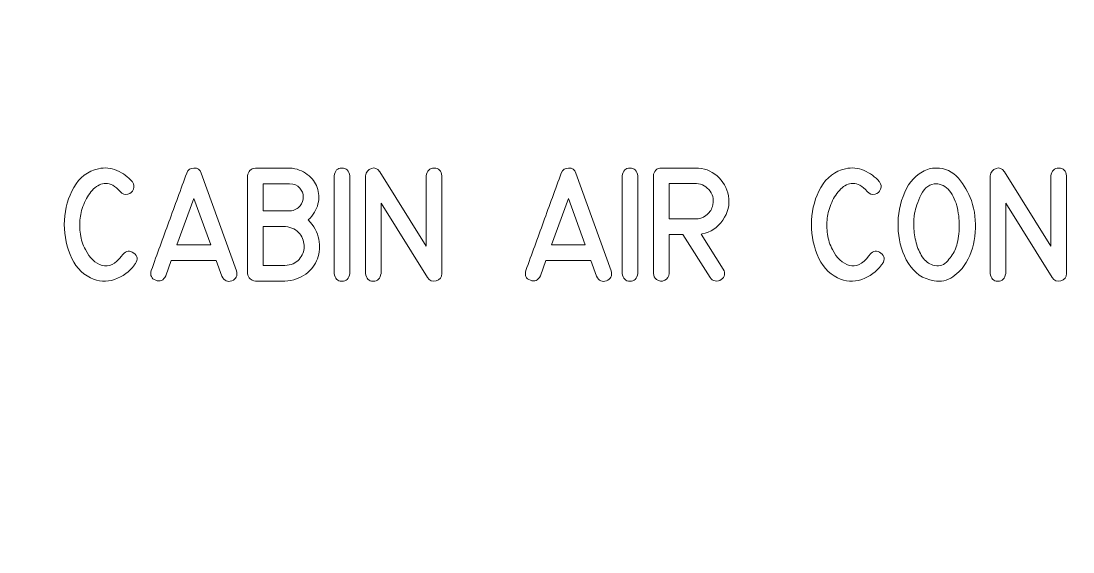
# Model space of a CAD drawing. Header units: millimetres. Extents: x -288 to 359, y -150 to 98.
# Drawn here: x -71.11 to -41.59, y -103.04 to -88.14 of the extents above; entities that cross this region are included whole.
import ezdxf

# ---------------------------------------------------------------- set-up
doc = ezdxf.new("R2010")
doc.units = ezdxf.units.MM
doc.header["$MEASUREMENT"] = 0
doc.layers.add('Cut', color=7, linetype='Continuous', plot=False)
doc.layers.add('Engrave', color=7, linetype='Continuous')

msp = doc.modelspace()

# ---------------------------------------------------------------- linework, layer by layer
at = {"layer": 'Cut', "color": 250, "lineweight": 9}
msp.add_open_spline([(-125.3294, 95.8698), (-125.5948, 95.8696), (-125.8492, 95.764), (-126.0368, 95.5762), (-126.0368, 95.5762), (-126.2243, 95.3885), (-126.3296, 95.1352), (-126.3294, 94.8698), (-126.3294, 94.8698), (-126.3294, 94.8698), (-126.3294, 90.3823), (-126.3294, 90.3823), (-126.3294, 90.3823), (-126.3292, 90.1169), (-126.2236, 89.8624), (-126.0359, 89.6749), (-126.0359, 89.6749), (-125.8481, 89.4874), (-125.5948, 89.3821), (-125.3294, 89.3823), (-125.3294, 89.3823), (-125.3294, 89.3823), (-122.8669, 89.3823), (-122.8669, 89.3823), (-122.8669, 89.3823), (-120.5447, 89.3823), (-118.3988, 88.1434), (-117.2377, 86.1323), (-117.2377, 86.1323), (-116.0766, 84.1212), (-116.0766, 81.6434), (-117.2377, 79.6323), (-117.2377, 79.6323), (-118.3988, 77.6212), (-120.5447, 76.3823), (-122.8669, 76.3823), (-122.8669, 76.3823), (-122.8669, 76.3823), (-125.3294, 76.3823), (-125.3294, 76.3823), (-125.3294, 76.3823), (-125.5948, 76.3821), (-125.8492, 76.2765), (-126.0368, 76.0887), (-126.0368, 76.0887), (-126.2243, 75.901), (-126.3296, 75.6477), (-126.3294, 75.3823), (-126.3294, 75.3823), (-126.3294, 75.3823), (-126.3294, 23.7073), (-126.3294, 23.7073), (-126.3294, 23.7073), (-126.3292, 23.4419), (-126.2236, 23.1874), (-126.0359, 22.9999), (-126.0359, 22.9999), (-125.8481, 22.8124), (-125.5948, 22.7071), (-125.3294, 22.7073), (-125.3294, 22.7073), (-125.3294, 22.7073), (-122.8669, 22.7073), (-122.8669, 22.7073), (-122.8669, 22.7073), (-120.5447, 22.7073), (-118.3988, 21.4684), (-117.2377, 19.4573), (-117.2377, 19.4573), (-116.0766, 17.4462), (-116.0766, 14.9684), (-117.2377, 12.9573), (-117.2377, 12.9573), (-118.3988, 10.9462), (-120.5447, 9.7073), (-122.8669, 9.7073), (-122.8669, 9.7073), (-122.8669, 9.7073), (-125.3294, 9.7073), (-125.3294, 9.7073), (-125.3294, 9.7073), (-125.5948, 9.7071), (-125.8492, 9.6015), (-126.0368, 9.4137), (-126.0368, 9.4137), (-126.2243, 9.226), (-126.3296, 8.9727), (-126.3294, 8.7073), (-126.3294, 8.7073), (-126.3294, 8.7073), (-126.3294, -62.0177), (-126.3294, -62.0177), (-126.3294, -62.0177), (-126.3292, -62.2831), (-126.2236, -62.5376), (-126.0359, -62.7251), (-126.0359, -62.7251), (-125.8481, -62.9126), (-125.5948, -63.0179), (-125.3294, -63.0177), (-125.3294, -63.0177), (-125.3294, -63.0177), (-122.8669, -63.0177), (-122.8669, -63.0177), (-122.8669, -63.0177), (-120.5447, -63.0177), (-118.3988, -64.2566), (-117.2377, -66.2677), (-117.2377, -66.2677), (-116.0766, -68.2788), (-116.0766, -70.7566), (-117.2377, -72.7677), (-117.2377, -72.7677), (-118.3988, -74.7788), (-120.5447, -76.0177), (-122.8669, -76.0177), (-122.8669, -76.0177), (-122.8669, -76.0177), (-125.3294, -76.0177), (-125.3294, -76.0177), (-125.3294, -76.0177), (-125.5948, -76.0179), (-125.8492, -76.1235), (-126.0368, -76.3113), (-126.0368, -76.3113), (-126.2243, -76.499), (-126.3296, -76.7523), (-126.3294, -77.0177), (-126.3294, -77.0177), (-126.3294, -77.0177), (-126.3294, -128.6927), (-126.3294, -128.6927), (-126.3294, -128.6927), (-126.3292, -128.9581), (-126.2236, -129.2126), (-126.0359, -129.4001), (-126.0359, -129.4001), (-125.8481, -129.5876), (-125.5948, -129.6929), (-125.3294, -129.6927), (-125.3294, -129.6927), (-125.3294, -129.6927), (-122.8669, -129.6927), (-122.8669, -129.6927), (-122.8669, -129.6927), (-120.5447, -129.6927), (-118.3988, -130.9316), (-117.2377, -132.9427), (-117.2377, -132.9427), (-116.0766, -134.9538), (-116.0766, -137.4316), (-117.2377, -139.4427), (-117.2377, -139.4427), (-118.3988, -141.4538), (-120.5447, -142.6927), (-122.8669, -142.6927), (-122.8669, -142.6927), (-122.8669, -142.6927), (-125.3294, -142.6927), (-125.3294, -142.6927), (-125.3294, -142.6927), (-125.5948, -142.6929), (-125.8492, -142.7985), (-126.0368, -142.9863), (-126.0368, -142.9863), (-126.2243, -143.174), (-126.3296, -143.4273), (-126.3294, -143.6927), (-126.3294, -143.6927), (-126.3294, -143.6927), (-126.3294, -148.1802), (-126.3294, -148.1802), (-126.3294, -148.1802), (-126.3292, -148.4456), (-126.2236, -148.7001), (-126.0359, -148.8876), (-126.0359, -148.8876), (-125.8481, -149.0751), (-125.5948, -149.1804), (-125.3294, -149.1802), (-125.3294, -149.1802), (-125.3294, -149.1802), (16.1206, -149.1802), (16.1206, -149.1802), (16.1206, -149.1802), (16.386, -149.1801), (16.6404, -149.0745), (16.828, -148.8867), (16.828, -148.8867), (17.0155, -148.6989), (17.1208, -148.4456), (17.1206, -148.1802), (17.1206, -148.1802), (17.1206, -148.1802), (17.1206, -143.6927), (17.1206, -143.6927), (17.1206, -143.6927), (17.1204, -143.4273), (17.0149, -143.1729), (16.8271, -142.9854), (16.8271, -142.9854), (16.6393, -142.7978), (16.386, -142.6926), (16.1206, -142.6927), (16.1206, -142.6927), (16.1206, -142.6927), (13.6581, -142.6927), (13.6581, -142.6927), (13.6581, -142.6927), (11.3359, -142.6927), (9.1901, -141.4538), (8.029, -139.4427), (8.029, -139.4427), (6.8678, -137.4316), (6.8678, -134.9538), (8.029, -132.9427), (8.029, -132.9427), (9.1901, -130.9316), (11.3359, -129.6927), (13.6581, -129.6927), (13.6581, -129.6927), (13.6581, -129.6927), (16.1206, -129.6927), (16.1206, -129.6927), (16.1206, -129.6927), (16.386, -129.6926), (16.6404, -129.587), (16.828, -129.3992), (16.828, -129.3992), (17.0155, -129.2114), (17.1208, -128.9581), (17.1206, -128.6927), (17.1206, -128.6927), (17.1206, -128.6927), (17.1206, -77.0177), (17.1206, -77.0177), (17.1206, -77.0177), (17.1204, -76.7523), (17.0149, -76.4979), (16.8271, -76.3104), (16.8271, -76.3104), (16.6393, -76.1228), (16.386, -76.0176), (16.1206, -76.0177), (16.1206, -76.0177), (16.1206, -76.0177), (13.6581, -76.0177), (13.6581, -76.0177), (13.6581, -76.0177), (11.3359, -76.0177), (9.1901, -74.7788), (8.029, -72.7677), (8.029, -72.7677), (6.8678, -70.7566), (6.8678, -68.2788), (8.029, -66.2677), (8.029, -66.2677), (9.1901, -64.2566), (11.3359, -63.0177), (13.6581, -63.0177), (13.6581, -63.0177), (13.6581, -63.0177), (16.1206, -63.0177), (16.1206, -63.0177), (16.1206, -63.0177), (16.386, -63.0176), (16.6404, -62.912), (16.828, -62.7242), (16.828, -62.7242), (17.0155, -62.5364), (17.1208, -62.2831), (17.1206, -62.0177), (17.1206, -62.0177), (17.1206, -62.0177), (17.1206, 8.7073), (17.1206, 8.7073), (17.1206, 8.7073), (17.1204, 8.9727), (17.0149, 9.2271), (16.8271, 9.4146), (16.8271, 9.4146), (16.6393, 9.6022), (16.386, 9.7074), (16.1206, 9.7073), (16.1206, 9.7073), (16.1206, 9.7073), (13.6581, 9.7073), (13.6581, 9.7073), (13.6581, 9.7073), (11.3359, 9.7073), (9.1901, 10.9462), (8.029, 12.9573), (8.029, 12.9573), (6.8678, 14.9684), (6.8678, 17.4462), (8.029, 19.4573), (8.029, 19.4573), (9.1901, 21.4684), (11.3359, 22.7073), (13.6581, 22.7073), (13.6581, 22.7073), (13.6581, 22.7073), (16.1206, 22.7073), (16.1206, 22.7073), (16.1206, 22.7073), (16.386, 22.7074), (16.6404, 22.813), (16.828, 23.0008), (16.828, 23.0008), (17.0155, 23.1886), (17.1208, 23.4419), (17.1206, 23.7073), (17.1206, 23.7073), (17.1206, 23.7073), (17.1206, 75.3823), (17.1206, 75.3823), (17.1206, 75.3823), (17.1204, 75.6477), (17.0149, 75.9021), (16.8271, 76.0896), (16.8271, 76.0896), (16.6393, 76.2772), (16.386, 76.3824), (16.1206, 76.3823), (16.1206, 76.3823), (16.1206, 76.3823), (13.6581, 76.3823), (13.6581, 76.3823), (13.6581, 76.3823), (11.3359, 76.3823), (9.1901, 77.6212), (8.029, 79.6323), (8.029, 79.6323), (6.8678, 81.6434), (6.8678, 84.1212), (8.029, 86.1323), (8.029, 86.1323), (9.1901, 88.1434), (11.3359, 89.3823), (13.6581, 89.3823), (13.6581, 89.3823), (13.6581, 89.3823), (16.1206, 89.3823), (16.1206, 89.3823), (16.1206, 89.3823), (16.386, 89.3824), (16.6404, 89.488), (16.828, 89.6758), (16.828, 89.6758), (17.0155, 89.8636), (17.1208, 90.1169), (17.1206, 90.3823), (17.1206, 90.3823), (17.1206, 90.3823), (17.1206, 94.8698), (17.1206, 94.8698), (17.1206, 94.8698), (17.1204, 95.1352), (17.0149, 95.3896), (16.8271, 95.5771), (16.8271, 95.5771), (16.6393, 95.7647), (16.386, 95.8699), (16.1206, 95.8698), (16.1206, 95.8698), (16.1206, 95.8698), (-125.3294, 95.8698), (-125.3294, 95.8698)], degree=3, knots=[0, 0, 0, 0, 0.0107527, 0.0107527, 0.0107527, 0.0107527, 0.0215054, 0.0215054, 0.0215054, 0.0215054, 0.0322581, 0.0322581, 0.0322581, 0.0322581, 0.0430108, 0.0430108, 0.0430108, 0.0430108, 0.0537634, 0.0537634, 0.0537634, 0.0537634, 0.0645161, 0.0645161, 0.0645161, 0.0645161, 0.0752688, 0.0752688, 0.0752688, 0.0752688, 0.0860215, 0.0860215, 0.0860215, 0.0860215, 0.0967742, 0.0967742, 0.0967742, 0.0967742, 0.1075269, 0.1075269, 0.1075269, 0.1075269, 0.1182796, 0.1182796, 0.1182796, 0.1182796, 0.1290323, 0.1290323, 0.1290323, 0.1290323, 0.1397849, 0.1397849, 0.1397849, 0.1397849, 0.1505376, 0.1505376, 0.1505376, 0.1505376, 0.1612903, 0.1612903, 0.1612903, 0.1612903, 0.172043, 0.172043, 0.172043, 0.172043, 0.1827957, 0.1827957, 0.1827957, 0.1827957, 0.1935484, 0.1935484, 0.1935484, 0.1935484, 0.2043011, 0.2043011, 0.2043011, 0.2043011, 0.2150538, 0.2150538, 0.2150538, 0.2150538, 0.2258065, 0.2258065, 0.2258065, 0.2258065, 0.2365591, 0.2365591, 0.2365591, 0.2365591, 0.2473118, 0.2473118, 0.2473118, 0.2473118, 0.2580645, 0.2580645, 0.2580645, 0.2580645, 0.2688172, 0.2688172, 0.2688172, 0.2688172, 0.2795699, 0.2795699, 0.2795699, 0.2795699, 0.2903226, 0.2903226, 0.2903226, 0.2903226, 0.3010753, 0.3010753, 0.3010753, 0.3010753, 0.311828, 0.311828, 0.311828, 0.311828, 0.3225806, 0.3225806, 0.3225806, 0.3225806, 0.3333333, 0.3333333, 0.3333333, 0.3333333, 0.344086, 0.344086, 0.344086, 0.344086, 0.3548387, 0.3548387, 0.3548387, 0.3548387, 0.3655914, 0.3655914, 0.3655914, 0.3655914, 0.3763441, 0.3763441, 0.3763441, 0.3763441, 0.3870968, 0.3870968, 0.3870968, 0.3870968, 0.3978495, 0.3978495, 0.3978495, 0.3978495, 0.4086022, 0.4086022, 0.4086022, 0.4086022, 0.4193548, 0.4193548, 0.4193548, 0.4193548, 0.4301075, 0.4301075, 0.4301075, 0.4301075, 0.4408602, 0.4408602, 0.4408602, 0.4408602, 0.4516129, 0.4516129, 0.4516129, 0.4516129, 0.4623656, 0.4623656, 0.4623656, 0.4623656, 0.4731183, 0.4731183, 0.4731183, 0.4731183, 0.483871, 0.483871, 0.483871, 0.483871, 0.4946237, 0.4946237, 0.4946237, 0.4946237, 0.5053763, 0.5053763, 0.5053763, 0.5053763, 0.516129, 0.516129, 0.516129, 0.516129, 0.5268817, 0.5268817, 0.5268817, 0.5268817, 0.5376344, 0.5376344, 0.5376344, 0.5376344, 0.5483871, 0.5483871, 0.5483871, 0.5483871, 0.5591398, 0.5591398, 0.5591398, 0.5591398, 0.5698925, 0.5698925, 0.5698925, 0.5698925, 0.5806452, 0.5806452, 0.5806452, 0.5806452, 0.5913978, 0.5913978, 0.5913978, 0.5913978, 0.6021505, 0.6021505, 0.6021505, 0.6021505, 0.6129032, 0.6129032, 0.6129032, 0.6129032, 0.6236559, 0.6236559, 0.6236559, 0.6236559, 0.6344086, 0.6344086, 0.6344086, 0.6344086, 0.6451613, 0.6451613, 0.6451613, 0.6451613, 0.655914, 0.655914, 0.655914, 0.655914, 0.6666667, 0.6666667, 0.6666667, 0.6666667, 0.6774194, 0.6774194, 0.6774194, 0.6774194, 0.688172, 0.688172, 0.688172, 0.688172, 0.6989247, 0.6989247, 0.6989247, 0.6989247, 0.7096774, 0.7096774, 0.7096774, 0.7096774, 0.7204301, 0.7204301, 0.7204301, 0.7204301, 0.7311828, 0.7311828, 0.7311828, 0.7311828, 0.7419355, 0.7419355, 0.7419355, 0.7419355, 0.7526882, 0.7526882, 0.7526882, 0.7526882, 0.7634409, 0.7634409, 0.7634409, 0.7634409, 0.7741935, 0.7741935, 0.7741935, 0.7741935, 0.7849462, 0.7849462, 0.7849462, 0.7849462, 0.7956989, 0.7956989, 0.7956989, 0.7956989, 0.8064516, 0.8064516, 0.8064516, 0.8064516, 0.8172043, 0.8172043, 0.8172043, 0.8172043, 0.827957, 0.827957, 0.827957, 0.827957, 0.8387097, 0.8387097, 0.8387097, 0.8387097, 0.8494624, 0.8494624, 0.8494624, 0.8494624, 0.8602151, 0.8602151, 0.8602151, 0.8602151, 0.8709677, 0.8709677, 0.8709677, 0.8709677, 0.8817204, 0.8817204, 0.8817204, 0.8817204, 0.8924731, 0.8924731, 0.8924731, 0.8924731, 0.9032258, 0.9032258, 0.9032258, 0.9032258, 0.9139785, 0.9139785, 0.9139785, 0.9139785, 0.9247312, 0.9247312, 0.9247312, 0.9247312, 0.9354839, 0.9354839, 0.9354839, 0.9354839, 0.9462366, 0.9462366, 0.9462366, 0.9462366, 0.9569892, 0.9569892, 0.9569892, 0.9569892, 0.9677419, 0.9677419, 0.9677419, 0.9677419, 0.9784946, 0.9784946, 0.9784946, 0.9784946, 1, 1, 1, 1], dxfattribs=at)
at = {"layer": 'Engrave', "color": 240, "lineweight": 9}
for points, knots in [([(-67.9031, -94.9437), (-67.9031, -94.9437), (-67.9169, -94.9643), (-67.9169, -94.9643), (-67.9169, -94.9643), (-67.92, -94.968), (-67.9227, -94.9717), (-67.9248, -94.9749), (-67.9248, -94.9749), (-67.9264, -94.9781), (-67.9285, -94.9812), (-67.9306, -94.9844), (-67.9306, -94.9844), (-68.0724, -95.1754), (-68.2582, -95.3114), (-68.4884, -95.3929), (-68.4884, -95.3929), (-68.718, -95.4739), (-68.9445, -95.459), (-69.1678, -95.3485), (-69.1678, -95.3485), (-69.4271, -95.2193), (-69.6176, -95.0003), (-69.7393, -94.6913), (-69.7393, -94.6913), (-69.8604, -94.3822), (-69.9128, -94.061), (-69.8959, -93.7277), (-69.8959, -93.7277), (-69.8784, -93.3943), (-69.7906, -93.0885), (-69.6324, -92.8091), (-69.6324, -92.8091), (-69.4736, -92.5302), (-69.2435, -92.3556), (-68.9413, -92.2852), (-68.9413, -92.2852), (-68.7677, -92.245), (-68.5947, -92.2619), (-68.4222, -92.3355), (-68.4222, -92.3355), (-68.2497, -92.4096), (-68.1079, -92.5133), (-67.9973, -92.6466), (-67.9973, -92.6466), (-67.9962, -92.6466), (-67.9936, -92.6498), (-67.9899, -92.6572), (-67.9899, -92.6572), (-67.9423, -92.7191), (-67.9322, -92.7874), (-67.9603, -92.8609), (-67.9603, -92.8609), (-67.9883, -92.935), (-68.0391, -92.981), (-68.1137, -93.0001), (-68.1137, -93.0001), (-68.1931, -93.0207), (-68.2666, -92.9969), (-68.3338, -92.9287), (-68.3338, -92.9287), (-68.4725, -92.7673), (-68.6058, -92.69), (-68.7339, -92.6958), (-68.7339, -92.6958), (-68.8619, -92.7022), (-68.9768, -92.7551), (-69.0778, -92.854), (-69.0778, -92.854), (-69.1794, -92.9535), (-69.2636, -93.0805), (-69.3308, -93.2356), (-69.3308, -93.2356), (-69.398, -93.3906), (-69.4392, -93.5356), (-69.4546, -93.6711), (-69.4546, -93.6711), (-69.4731, -93.8219), (-69.4715, -93.9737), (-69.4493, -94.1261), (-69.4493, -94.1261), (-69.4271, -94.2785), (-69.3805, -94.4219), (-69.3091, -94.5563), (-69.3091, -94.5563), (-69.1847, -94.7918), (-69.0286, -94.9394), (-68.8402, -94.9987), (-68.8402, -94.9987), (-68.6513, -95.0585), (-68.4672, -94.968), (-68.2873, -94.7283), (-68.2873, -94.7283), (-68.2788, -94.7182), (-68.2693, -94.7045), (-68.2576, -94.6881), (-68.2576, -94.6881), (-68.1608, -94.5807), (-68.0582, -94.5695), (-67.9502, -94.6547), (-67.9502, -94.6547), (-67.8423, -94.7399), (-67.8264, -94.8362), (-67.9031, -94.9437)], [0, 0, 0, 0, 0.037037, 0.037037, 0.037037, 0.037037, 0.0740741, 0.0740741, 0.0740741, 0.0740741, 0.1111111, 0.1111111, 0.1111111, 0.1111111, 0.1481481, 0.1481481, 0.1481481, 0.1481481, 0.1851852, 0.1851852, 0.1851852, 0.1851852, 0.2222222, 0.2222222, 0.2222222, 0.2222222, 0.2592593, 0.2592593, 0.2592593, 0.2592593, 0.2962963, 0.2962963, 0.2962963, 0.2962963, 0.3333333, 0.3333333, 0.3333333, 0.3333333, 0.3703704, 0.3703704, 0.3703704, 0.3703704, 0.4074074, 0.4074074, 0.4074074, 0.4074074, 0.4444444, 0.4444444, 0.4444444, 0.4444444, 0.4814815, 0.4814815, 0.4814815, 0.4814815, 0.5185185, 0.5185185, 0.5185185, 0.5185185, 0.5555556, 0.5555556, 0.5555556, 0.5555556, 0.5925926, 0.5925926, 0.5925926, 0.5925926, 0.6296296, 0.6296296, 0.6296296, 0.6296296, 0.6666667, 0.6666667, 0.6666667, 0.6666667, 0.7037037, 0.7037037, 0.7037037, 0.7037037, 0.7407407, 0.7407407, 0.7407407, 0.7407407, 0.7777778, 0.7777778, 0.7777778, 0.7777778, 0.8148148, 0.8148148, 0.8148148, 0.8148148, 0.8518519, 0.8518519, 0.8518519, 0.8518519, 0.8888889, 0.8888889, 0.8888889, 0.8888889, 0.9259259, 0.9259259, 0.9259259, 0.9259259, 1, 1, 1, 1]), ([(-67.4592, -95.141), (-67.2941, -94.6849), (-67.1285, -94.2293), (-66.9628, -93.7742), (-66.9628, -93.7742), (-66.7967, -93.3192), (-66.6305, -92.8636), (-66.4644, -92.408), (-66.4644, -92.408), (-66.43, -92.3138), (-66.3623, -92.2662), (-66.2612, -92.2651), (-66.2612, -92.2651), (-66.1596, -92.264), (-66.0913, -92.3117), (-66.0564, -92.408), (-66.0564, -92.408), (-66.0564, -92.408), (-65.0627, -95.1484), (-65.0627, -95.1484), (-65.0627, -95.1484), (-65.032, -95.2945), (-65.0764, -95.3881), (-65.196, -95.4305), (-65.196, -95.4305), (-65.3161, -95.4733), (-65.4082, -95.4294), (-65.4738, -95.3003), (-65.4738, -95.3003), (-65.4738, -95.3003), (-65.6331, -94.8569), (-65.6331, -94.8569), (-65.6331, -94.8569), (-65.6331, -94.8569), (-66.8967, -94.8569), (-66.8967, -94.8569), (-66.8967, -94.8569), (-66.8967, -94.8569), (-67.0517, -95.2897), (-67.0517, -95.2897), (-67.0517, -95.2897), (-67.1179, -95.4199), (-67.2121, -95.4622), (-67.3338, -95.4172), (-67.3338, -95.4172), (-67.456, -95.3728), (-67.4978, -95.2802), (-67.4592, -95.141)], [0, 0, 0, 0, 0.0769231, 0.0769231, 0.0769231, 0.0769231, 0.1538462, 0.1538462, 0.1538462, 0.1538462, 0.2307692, 0.2307692, 0.2307692, 0.2307692, 0.3076923, 0.3076923, 0.3076923, 0.3076923, 0.3846154, 0.3846154, 0.3846154, 0.3846154, 0.4615385, 0.4615385, 0.4615385, 0.4615385, 0.5384615, 0.5384615, 0.5384615, 0.5384615, 0.6153846, 0.6153846, 0.6153846, 0.6153846, 0.6923077, 0.6923077, 0.6923077, 0.6923077, 0.7692308, 0.7692308, 0.7692308, 0.7692308, 0.8461538, 0.8461538, 0.8461538, 0.8461538, 1, 1, 1, 1]), ([(-63.5746, -92.2651), (-63.3783, -92.2815), (-63.2132, -92.3413), (-63.0794, -92.4434), (-63.0794, -92.4434), (-62.9455, -92.5455), (-62.8524, -92.6688), (-62.801, -92.8133), (-62.801, -92.8133), (-62.7492, -92.9572), (-62.7423, -93.1107), (-62.7799, -93.2737), (-62.7799, -93.2737), (-62.8174, -93.4361), (-62.909, -93.5859), (-63.0534, -93.7224), (-63.0534, -93.7224), (-62.8942, -93.8896), (-62.7952, -94.0706), (-62.7561, -94.2648), (-62.7561, -94.2648), (-62.7169, -94.459), (-62.7291, -94.641), (-62.7926, -94.8098), (-62.7926, -94.8098), (-62.8561, -94.9786), (-62.9661, -95.122), (-63.1233, -95.24), (-63.1233, -95.24), (-63.2804, -95.358), (-63.4752, -95.4247), (-63.708, -95.44), (-63.708, -95.44), (-63.708, -95.44), (-63.7122, -95.44), (-63.7122, -95.44), (-63.7122, -95.44), (-63.7122, -95.44), (-64.5372, -95.44), (-64.5372, -95.44), (-64.5372, -95.44), (-64.6642, -95.4225), (-64.7377, -95.3506), (-64.7573, -95.2246), (-64.7573, -95.2246), (-64.7573, -95.2246), (-64.7573, -92.4852), (-64.7573, -92.4852), (-64.7573, -92.4852), (-64.7398, -92.3572), (-64.6663, -92.2836), (-64.5372, -92.2651), (-64.5372, -92.2651), (-64.5372, -92.2651), (-63.5746, -92.2651), (-63.5746, -92.2651)], [0, 0, 0, 0, 0.0666667, 0.0666667, 0.0666667, 0.0666667, 0.1333333, 0.1333333, 0.1333333, 0.1333333, 0.2, 0.2, 0.2, 0.2, 0.2666667, 0.2666667, 0.2666667, 0.2666667, 0.3333333, 0.3333333, 0.3333333, 0.3333333, 0.4, 0.4, 0.4, 0.4, 0.4666667, 0.4666667, 0.4666667, 0.4666667, 0.5333333, 0.5333333, 0.5333333, 0.5333333, 0.6, 0.6, 0.6, 0.6, 0.6666667, 0.6666667, 0.6666667, 0.6666667, 0.7333333, 0.7333333, 0.7333333, 0.7333333, 0.8, 0.8, 0.8, 0.8, 0.8666667, 0.8666667, 0.8666667, 0.8666667, 1, 1, 1, 1]), ([(-61.8877, -95.2262), (-61.9105, -95.3717), (-61.9841, -95.4442), (-62.1084, -95.4437), (-62.1084, -95.4437), (-62.2333, -95.4432), (-62.3063, -95.3707), (-62.328, -95.2262), (-62.328, -95.2262), (-62.328, -95.2262), (-62.328, -92.4852), (-62.328, -92.4852), (-62.328, -92.4852), (-62.3063, -92.3397), (-62.2333, -92.2662), (-62.1084, -92.2656), (-62.1084, -92.2656), (-61.9841, -92.2651), (-61.9105, -92.3387), (-61.8877, -92.4852), (-61.8877, -92.4852), (-61.8877, -92.4852), (-61.8877, -95.2262), (-61.8877, -95.2262)], [0, 0, 0, 0, 0.1428571, 0.1428571, 0.1428571, 0.1428571, 0.2857143, 0.2857143, 0.2857143, 0.2857143, 0.4285714, 0.4285714, 0.4285714, 0.4285714, 0.5714286, 0.5714286, 0.5714286, 0.5714286, 0.7142857, 0.7142857, 0.7142857, 0.7142857, 1, 1, 1, 1]), ([(-59.3066, -95.2262), (-59.3066, -95.3347), (-59.3589, -95.4035), (-59.4637, -95.4331), (-59.4637, -95.4331), (-59.569, -95.4622), (-59.65, -95.4315), (-59.7082, -95.3405), (-59.7082, -95.3405), (-59.7082, -95.3405), (-61.0104, -93.2525), (-61.0104, -93.2525), (-61.0104, -93.2525), (-61.0104, -93.2525), (-61.0104, -95.2262), (-61.0104, -95.2262), (-61.0104, -95.2262), (-61.0332, -95.3707), (-61.1062, -95.4432), (-61.2295, -95.4432), (-61.2295, -95.4432), (-61.3533, -95.4432), (-61.4258, -95.3707), (-61.4475, -95.2262), (-61.4475, -95.2262), (-61.4475, -95.2262), (-61.4475, -92.4884), (-61.4475, -92.4884), (-61.4475, -92.4884), (-61.4322, -92.381), (-61.3771, -92.3101), (-61.2824, -92.2757), (-61.2824, -92.2757), (-61.1877, -92.2418), (-61.1088, -92.2741), (-61.0459, -92.372), (-61.0459, -92.372), (-61.0459, -92.372), (-59.7436, -94.4632), (-59.7436, -94.4632), (-59.7436, -94.4632), (-59.7436, -94.4632), (-59.7436, -92.4884), (-59.7436, -92.4884), (-59.7436, -92.4884), (-59.7241, -92.3408), (-59.6489, -92.2672), (-59.5182, -92.2688), (-59.5182, -92.2688), (-59.3875, -92.2704), (-59.3171, -92.3434), (-59.3066, -92.4884), (-59.3066, -92.4884), (-59.3066, -92.4884), (-59.3066, -95.2262), (-59.3066, -95.2262)], [0, 0, 0, 0, 0.0666667, 0.0666667, 0.0666667, 0.0666667, 0.1333333, 0.1333333, 0.1333333, 0.1333333, 0.2, 0.2, 0.2, 0.2, 0.2666667, 0.2666667, 0.2666667, 0.2666667, 0.3333333, 0.3333333, 0.3333333, 0.3333333, 0.4, 0.4, 0.4, 0.4, 0.4666667, 0.4666667, 0.4666667, 0.4666667, 0.5333333, 0.5333333, 0.5333333, 0.5333333, 0.6, 0.6, 0.6, 0.6, 0.6666667, 0.6666667, 0.6666667, 0.6666667, 0.7333333, 0.7333333, 0.7333333, 0.7333333, 0.8, 0.8, 0.8, 0.8, 0.8666667, 0.8666667, 0.8666667, 0.8666667, 1, 1, 1, 1]), ([(-56.9455, -95.141), (-56.7804, -94.6849), (-56.6148, -94.2293), (-56.4491, -93.7742), (-56.4491, -93.7742), (-56.283, -93.3192), (-56.1168, -92.8636), (-55.9507, -92.408), (-55.9507, -92.408), (-55.9163, -92.3138), (-55.8486, -92.2662), (-55.7475, -92.2651), (-55.7475, -92.2651), (-55.6459, -92.264), (-55.5776, -92.3117), (-55.5427, -92.408), (-55.5427, -92.408), (-55.5427, -92.408), (-54.549, -95.1484), (-54.549, -95.1484), (-54.549, -95.1484), (-54.5183, -95.2945), (-54.5627, -95.3881), (-54.6823, -95.4305), (-54.6823, -95.4305), (-54.8024, -95.4733), (-54.8945, -95.4294), (-54.9601, -95.3003), (-54.9601, -95.3003), (-54.9601, -95.3003), (-55.1194, -94.8569), (-55.1194, -94.8569), (-55.1194, -94.8569), (-55.1194, -94.8569), (-56.383, -94.8569), (-56.383, -94.8569), (-56.383, -94.8569), (-56.383, -94.8569), (-56.538, -95.2897), (-56.538, -95.2897), (-56.538, -95.2897), (-56.6042, -95.4199), (-56.6984, -95.4622), (-56.8201, -95.4172), (-56.8201, -95.4172), (-56.9423, -95.3728), (-56.9841, -95.2802), (-56.9455, -95.141)], [0, 0, 0, 0, 0.0769231, 0.0769231, 0.0769231, 0.0769231, 0.1538462, 0.1538462, 0.1538462, 0.1538462, 0.2307692, 0.2307692, 0.2307692, 0.2307692, 0.3076923, 0.3076923, 0.3076923, 0.3076923, 0.3846154, 0.3846154, 0.3846154, 0.3846154, 0.4615385, 0.4615385, 0.4615385, 0.4615385, 0.5384615, 0.5384615, 0.5384615, 0.5384615, 0.6153846, 0.6153846, 0.6153846, 0.6153846, 0.6923077, 0.6923077, 0.6923077, 0.6923077, 0.7692308, 0.7692308, 0.7692308, 0.7692308, 0.8461538, 0.8461538, 0.8461538, 0.8461538, 1, 1, 1, 1]), ([(-53.8033, -95.2262), (-53.8261, -95.3717), (-53.8997, -95.4442), (-54.024, -95.4437), (-54.024, -95.4437), (-54.1489, -95.4432), (-54.2219, -95.3707), (-54.2436, -95.2262), (-54.2436, -95.2262), (-54.2436, -95.2262), (-54.2436, -92.4852), (-54.2436, -92.4852), (-54.2436, -92.4852), (-54.2219, -92.3397), (-54.1489, -92.2662), (-54.024, -92.2656), (-54.024, -92.2656), (-53.8997, -92.2651), (-53.8261, -92.3387), (-53.8033, -92.4852), (-53.8033, -92.4852), (-53.8033, -92.4852), (-53.8033, -95.2262), (-53.8033, -95.2262)], [0, 0, 0, 0, 0.1428571, 0.1428571, 0.1428571, 0.1428571, 0.2857143, 0.2857143, 0.2857143, 0.2857143, 0.4285714, 0.4285714, 0.4285714, 0.4285714, 0.5714286, 0.5714286, 0.5714286, 0.5714286, 0.7142857, 0.7142857, 0.7142857, 0.7142857, 1, 1, 1, 1]), ([(-51.4052, -95.1035), (-51.3391, -95.2204), (-51.3576, -95.3183), (-51.4608, -95.3982), (-51.4608, -95.3982), (-51.5105, -95.4331), (-51.5677, -95.4453), (-51.6323, -95.4337), (-51.6323, -95.4337), (-51.6968, -95.4225), (-51.7439, -95.3903), (-51.7741, -95.3379), (-51.7741, -95.3379), (-51.7741, -95.3379), (-52.5382, -94.1298), (-52.5382, -94.1298), (-52.5382, -94.1298), (-52.5382, -94.1298), (-52.926, -94.1298), (-52.926, -94.1298), (-52.926, -94.1298), (-52.926, -94.1298), (-52.926, -95.2215), (-52.926, -95.2215), (-52.926, -95.2215), (-52.926, -95.3114), (-52.9668, -95.376), (-53.0483, -95.4162), (-53.0483, -95.4162), (-53.1303, -95.4559), (-53.2065, -95.4485), (-53.2779, -95.3934), (-53.2779, -95.3934), (-53.3345, -95.3511), (-53.3631, -95.294), (-53.3631, -95.2215), (-53.3631, -95.2215), (-53.3631, -95.2215), (-53.3631, -92.4821), (-53.3631, -92.4821), (-53.3631, -92.4821), (-53.3631, -92.4223), (-53.3419, -92.3709), (-53.3001, -92.3286), (-53.3001, -92.3286), (-53.2583, -92.2863), (-53.207, -92.2651), (-53.1461, -92.2651), (-53.1461, -92.2651), (-53.1461, -92.2651), (-52.1836, -92.2651), (-52.1836, -92.2651), (-52.1836, -92.2651), (-51.9519, -92.2651), (-51.7508, -92.3387), (-51.5804, -92.4858), (-51.5804, -92.4858), (-51.41, -92.6334), (-51.3036, -92.8202), (-51.2624, -93.0467), (-51.2624, -93.0467), (-51.219, -93.2895), (-51.2703, -93.5165), (-51.4169, -93.7277), (-51.4169, -93.7277), (-51.5629, -93.9393), (-51.7571, -94.0674), (-51.999, -94.1129), (-51.999, -94.1129), (-51.999, -94.1129), (-52.0286, -94.1177), (-52.0286, -94.1177), (-52.0286, -94.1177), (-52.0286, -94.1177), (-51.4052, -95.1035), (-51.4052, -95.1035)], [0, 0, 0, 0, 0.05, 0.05, 0.05, 0.05, 0.1, 0.1, 0.1, 0.1, 0.15, 0.15, 0.15, 0.15, 0.2, 0.2, 0.2, 0.2, 0.25, 0.25, 0.25, 0.25, 0.3, 0.3, 0.3, 0.3, 0.35, 0.35, 0.35, 0.35, 0.4, 0.4, 0.4, 0.4, 0.45, 0.45, 0.45, 0.45, 0.5, 0.5, 0.5, 0.5, 0.55, 0.55, 0.55, 0.55, 0.6, 0.6, 0.6, 0.6, 0.65, 0.65, 0.65, 0.65, 0.7, 0.7, 0.7, 0.7, 0.75, 0.75, 0.75, 0.75, 0.8, 0.8, 0.8, 0.8, 0.85, 0.85, 0.85, 0.85, 0.9, 0.9, 0.9, 0.9, 1, 1, 1, 1]), ([(-46.935, -94.9437), (-46.935, -94.9437), (-46.9488, -94.9643), (-46.9488, -94.9643), (-46.9488, -94.9643), (-46.9519, -94.968), (-46.9546, -94.9717), (-46.9567, -94.9749), (-46.9567, -94.9749), (-46.9583, -94.9781), (-46.9604, -94.9812), (-46.9625, -94.9844), (-46.9625, -94.9844), (-47.1043, -95.1754), (-47.2901, -95.3114), (-47.5203, -95.3929), (-47.5203, -95.3929), (-47.7499, -95.4739), (-47.9764, -95.459), (-48.1997, -95.3485), (-48.1997, -95.3485), (-48.459, -95.2193), (-48.6495, -95.0003), (-48.7712, -94.6913), (-48.7712, -94.6913), (-48.8923, -94.3822), (-48.9447, -94.061), (-48.9278, -93.7277), (-48.9278, -93.7277), (-48.9103, -93.3943), (-48.8225, -93.0885), (-48.6643, -92.8091), (-48.6643, -92.8091), (-48.5055, -92.5302), (-48.2754, -92.3556), (-47.9732, -92.2852), (-47.9732, -92.2852), (-47.7996, -92.245), (-47.6266, -92.2619), (-47.4541, -92.3355), (-47.4541, -92.3355), (-47.2816, -92.4096), (-47.1398, -92.5133), (-47.0292, -92.6466), (-47.0292, -92.6466), (-47.0281, -92.6466), (-47.0255, -92.6498), (-47.0218, -92.6572), (-47.0218, -92.6572), (-46.9742, -92.7191), (-46.9641, -92.7874), (-46.9922, -92.8609), (-46.9922, -92.8609), (-47.0202, -92.935), (-47.071, -92.981), (-47.1456, -93.0001), (-47.1456, -93.0001), (-47.225, -93.0207), (-47.2985, -92.9969), (-47.3657, -92.9287), (-47.3657, -92.9287), (-47.5044, -92.7673), (-47.6377, -92.69), (-47.7658, -92.6958), (-47.7658, -92.6958), (-47.8938, -92.7022), (-48.0087, -92.7551), (-48.1097, -92.854), (-48.1097, -92.854), (-48.2113, -92.9535), (-48.2955, -93.0805), (-48.3627, -93.2356), (-48.3627, -93.2356), (-48.4299, -93.3906), (-48.4711, -93.5356), (-48.4865, -93.6711), (-48.4865, -93.6711), (-48.505, -93.8219), (-48.5034, -93.9737), (-48.4812, -94.1261), (-48.4812, -94.1261), (-48.459, -94.2785), (-48.4124, -94.4219), (-48.341, -94.5563), (-48.341, -94.5563), (-48.2166, -94.7918), (-48.0605, -94.9394), (-47.8721, -94.9987), (-47.8721, -94.9987), (-47.6832, -95.0585), (-47.4991, -94.968), (-47.3192, -94.7283), (-47.3192, -94.7283), (-47.3107, -94.7182), (-47.3012, -94.7045), (-47.2895, -94.6881), (-47.2895, -94.6881), (-47.1927, -94.5807), (-47.0901, -94.5695), (-46.9821, -94.6547), (-46.9821, -94.6547), (-46.8742, -94.7399), (-46.8583, -94.8362), (-46.935, -94.9437)], [0, 0, 0, 0, 0.037037, 0.037037, 0.037037, 0.037037, 0.0740741, 0.0740741, 0.0740741, 0.0740741, 0.1111111, 0.1111111, 0.1111111, 0.1111111, 0.1481481, 0.1481481, 0.1481481, 0.1481481, 0.1851852, 0.1851852, 0.1851852, 0.1851852, 0.2222222, 0.2222222, 0.2222222, 0.2222222, 0.2592593, 0.2592593, 0.2592593, 0.2592593, 0.2962963, 0.2962963, 0.2962963, 0.2962963, 0.3333333, 0.3333333, 0.3333333, 0.3333333, 0.3703704, 0.3703704, 0.3703704, 0.3703704, 0.4074074, 0.4074074, 0.4074074, 0.4074074, 0.4444444, 0.4444444, 0.4444444, 0.4444444, 0.4814815, 0.4814815, 0.4814815, 0.4814815, 0.5185185, 0.5185185, 0.5185185, 0.5185185, 0.5555556, 0.5555556, 0.5555556, 0.5555556, 0.5925926, 0.5925926, 0.5925926, 0.5925926, 0.6296296, 0.6296296, 0.6296296, 0.6296296, 0.6666667, 0.6666667, 0.6666667, 0.6666667, 0.7037037, 0.7037037, 0.7037037, 0.7037037, 0.7407407, 0.7407407, 0.7407407, 0.7407407, 0.7777778, 0.7777778, 0.7777778, 0.7777778, 0.8148148, 0.8148148, 0.8148148, 0.8148148, 0.8518519, 0.8518519, 0.8518519, 0.8518519, 0.8888889, 0.8888889, 0.8888889, 0.8888889, 0.9259259, 0.9259259, 0.9259259, 0.9259259, 1, 1, 1, 1]), ([(-44.4401, -93.1784), (-44.3454, -93.4647), (-44.3094, -93.7615), (-44.3327, -94.0695), (-44.3327, -94.0695), (-44.356, -94.3775), (-44.4406, -94.6584), (-44.5861, -94.913), (-44.5861, -94.913), (-44.6782, -95.0712), (-44.8036, -95.2056), (-44.9629, -95.3162), (-44.9629, -95.3162), (-45.1222, -95.4268), (-45.2979, -95.4654), (-45.4899, -95.4321), (-45.4899, -95.4321), (-45.8032, -95.3776), (-46.0429, -95.2141), (-46.2091, -94.9426), (-46.2091, -94.9426), (-46.3757, -94.6706), (-46.471, -94.3679), (-46.4953, -94.0346), (-46.4953, -94.0346), (-46.5197, -93.7012), (-46.4747, -93.3768), (-46.3604, -93.0604), (-46.3604, -93.0604), (-46.2461, -92.744), (-46.0641, -92.5143), (-45.8138, -92.3704), (-45.8138, -92.3704), (-45.6921, -92.3), (-45.564, -92.2651), (-45.4312, -92.2651), (-45.4312, -92.2651), (-45.1767, -92.2651), (-44.9693, -92.3609), (-44.8079, -92.5524), (-44.8079, -92.5524), (-44.6465, -92.7445), (-44.5242, -92.953), (-44.4401, -93.1784)], [0, 0, 0, 0, 0.0833333, 0.0833333, 0.0833333, 0.0833333, 0.1666667, 0.1666667, 0.1666667, 0.1666667, 0.25, 0.25, 0.25, 0.25, 0.3333333, 0.3333333, 0.3333333, 0.3333333, 0.4166667, 0.4166667, 0.4166667, 0.4166667, 0.5, 0.5, 0.5, 0.5, 0.5833333, 0.5833333, 0.5833333, 0.5833333, 0.6666667, 0.6666667, 0.6666667, 0.6666667, 0.75, 0.75, 0.75, 0.75, 0.8333333, 0.8333333, 0.8333333, 0.8333333, 1, 1, 1, 1]), ([(-41.7753, -95.2262), (-41.7753, -95.3347), (-41.8276, -95.4035), (-41.9324, -95.4331), (-41.9324, -95.4331), (-42.0377, -95.4622), (-42.1187, -95.4315), (-42.1769, -95.3405), (-42.1769, -95.3405), (-42.1769, -95.3405), (-43.4791, -93.2525), (-43.4791, -93.2525), (-43.4791, -93.2525), (-43.4791, -93.2525), (-43.4791, -95.2262), (-43.4791, -95.2262), (-43.4791, -95.2262), (-43.5019, -95.3707), (-43.5749, -95.4432), (-43.6982, -95.4432), (-43.6982, -95.4432), (-43.822, -95.4432), (-43.8945, -95.3707), (-43.9162, -95.2262), (-43.9162, -95.2262), (-43.9162, -95.2262), (-43.9162, -92.4884), (-43.9162, -92.4884), (-43.9162, -92.4884), (-43.9009, -92.381), (-43.8458, -92.3101), (-43.7511, -92.2757), (-43.7511, -92.2757), (-43.6564, -92.2418), (-43.5775, -92.2741), (-43.5146, -92.372), (-43.5146, -92.372), (-43.5146, -92.372), (-42.2123, -94.4632), (-42.2123, -94.4632), (-42.2123, -94.4632), (-42.2123, -94.4632), (-42.2123, -92.4884), (-42.2123, -92.4884), (-42.2123, -92.4884), (-42.1928, -92.3408), (-42.1176, -92.2672), (-41.9869, -92.2688), (-41.9869, -92.2688), (-41.8562, -92.2704), (-41.7858, -92.3434), (-41.7753, -92.4884), (-41.7753, -92.4884), (-41.7753, -92.4884), (-41.7753, -95.2262), (-41.7753, -95.2262)], [0, 0, 0, 0, 0.0666667, 0.0666667, 0.0666667, 0.0666667, 0.1333333, 0.1333333, 0.1333333, 0.1333333, 0.2, 0.2, 0.2, 0.2, 0.2666667, 0.2666667, 0.2666667, 0.2666667, 0.3333333, 0.3333333, 0.3333333, 0.3333333, 0.4, 0.4, 0.4, 0.4, 0.4666667, 0.4666667, 0.4666667, 0.4666667, 0.5333333, 0.5333333, 0.5333333, 0.5333333, 0.6, 0.6, 0.6, 0.6, 0.6666667, 0.6666667, 0.6666667, 0.6666667, 0.7333333, 0.7333333, 0.7333333, 0.7333333, 0.8, 0.8, 0.8, 0.8, 0.8666667, 0.8666667, 0.8666667, 0.8666667, 1, 1, 1, 1]), ([(-63.5746, -92.7054), (-63.5746, -92.7054), (-64.3186, -92.7054), (-64.3186, -92.7054), (-64.3186, -92.7054), (-64.3186, -92.7054), (-64.3186, -93.4694), (-64.3186, -93.4694), (-64.3186, -93.4694), (-64.3186, -93.4694), (-63.5699, -93.4694), (-63.5699, -93.4694), (-63.5699, -93.4694), (-63.4418, -93.4562), (-63.3461, -93.4102), (-63.2836, -93.3308), (-63.2836, -93.3308), (-63.2212, -93.252), (-63.191, -93.1673), (-63.1921, -93.0768), (-63.1921, -93.0768), (-63.1937, -92.9863), (-63.2265, -92.9038), (-63.291, -92.8286), (-63.291, -92.8286), (-63.3551, -92.7535), (-63.4492, -92.7128), (-63.5746, -92.7054)], [0, 0, 0, 0, 0.125, 0.125, 0.125, 0.125, 0.25, 0.25, 0.25, 0.25, 0.375, 0.375, 0.375, 0.375, 0.5, 0.5, 0.5, 0.5, 0.625, 0.625, 0.625, 0.625, 0.75, 0.75, 0.75, 0.75, 1, 1, 1, 1]), ([(-52.1836, -93.6943), (-52.0778, -93.6943), (-51.9804, -93.6626), (-51.891, -93.598), (-51.891, -93.598), (-51.8016, -93.534), (-51.7418, -93.4504), (-51.7106, -93.3472), (-51.7106, -93.3472), (-51.6619, -93.1879), (-51.6841, -93.044), (-51.7772, -92.9154), (-51.7772, -92.9154), (-51.8704, -92.7868), (-51.9984, -92.7159), (-52.1614, -92.7022), (-52.1614, -92.7022), (-52.1614, -92.7022), (-52.926, -92.7022), (-52.926, -92.7022), (-52.926, -92.7022), (-52.926, -92.7022), (-52.926, -93.6943), (-52.926, -93.6943), (-52.926, -93.6943), (-52.926, -93.6943), (-52.1836, -93.6943), (-52.1836, -93.6943)], [0, 0, 0, 0, 0.125, 0.125, 0.125, 0.125, 0.25, 0.25, 0.25, 0.25, 0.375, 0.375, 0.375, 0.375, 0.5, 0.5, 0.5, 0.5, 0.625, 0.625, 0.625, 0.625, 0.75, 0.75, 0.75, 0.75, 1, 1, 1, 1]), ([(-45.4185, -92.7054), (-45.6085, -92.7054), (-45.7524, -92.8075), (-45.8503, -93.0123), (-45.8503, -93.0123), (-45.9482, -93.217), (-46.0096, -93.3917), (-46.0355, -93.5361), (-46.0355, -93.5361), (-46.0551, -93.6419), (-46.0625, -93.7695), (-46.0572, -93.9192), (-46.0572, -93.9192), (-46.0519, -94.069), (-46.0302, -94.2171), (-45.9921, -94.3632), (-45.9921, -94.3632), (-45.954, -94.5098), (-45.8963, -94.6415), (-45.8201, -94.7585), (-45.8201, -94.7585), (-45.7434, -94.8759), (-45.6434, -94.9537), (-45.5196, -94.9918), (-45.5196, -94.9918), (-45.3746, -95.0373), (-45.2497, -95.0087), (-45.1449, -94.9061), (-45.1449, -94.9061), (-45.0402, -94.8029), (-44.9608, -94.6939), (-44.9068, -94.578), (-44.9068, -94.578), (-44.8523, -94.459), (-44.8147, -94.3034), (-44.7946, -94.1097), (-44.7946, -94.1097), (-44.7745, -93.9166), (-44.7793, -93.7234), (-44.8084, -93.5308), (-44.8084, -93.5308), (-44.838, -93.3382), (-44.8957, -93.1647), (-44.9814, -93.0101), (-44.9814, -93.0101), (-45.0671, -92.8556), (-45.1894, -92.7572), (-45.3471, -92.7149), (-45.3471, -92.7149), (-45.3677, -92.7085), (-45.3915, -92.7054), (-45.4185, -92.7054)], [0, 0, 0, 0, 0.0714286, 0.0714286, 0.0714286, 0.0714286, 0.1428571, 0.1428571, 0.1428571, 0.1428571, 0.2142857, 0.2142857, 0.2142857, 0.2142857, 0.2857143, 0.2857143, 0.2857143, 0.2857143, 0.3571429, 0.3571429, 0.3571429, 0.3571429, 0.4285714, 0.4285714, 0.4285714, 0.4285714, 0.5, 0.5, 0.5, 0.5, 0.5714286, 0.5714286, 0.5714286, 0.5714286, 0.6428571, 0.6428571, 0.6428571, 0.6428571, 0.7142857, 0.7142857, 0.7142857, 0.7142857, 0.7857143, 0.7857143, 0.7857143, 0.7857143, 0.8571429, 0.8571429, 0.8571429, 0.8571429, 1, 1, 1, 1]), ([(-65.7913, -94.4214), (-65.7913, -94.4214), (-66.2628, -93.1191), (-66.2628, -93.1191), (-66.2628, -93.1191), (-66.2628, -93.1191), (-66.7369, -94.4214), (-66.7369, -94.4214), (-66.7369, -94.4214), (-66.7369, -94.4214), (-65.7913, -94.4214), (-65.7913, -94.4214)], [0, 0, 0, 0, 0.25, 0.25, 0.25, 0.25, 0.5, 0.5, 0.5, 0.5, 1, 1, 1, 1]), ([(-66.2628, -93.1191), (-66.2628, -93.1191), (-65.7913, -94.4214), (-65.7913, -94.4214), (-65.7913, -94.4214), (-65.7913, -94.4214), (-66.2628, -93.1191), (-66.2628, -93.1191)], [0, 0, 0, 0, 0.3333333, 0.3333333, 0.3333333, 0.3333333, 1, 1, 1, 1]), ([(-55.2776, -94.4214), (-55.2776, -94.4214), (-55.7491, -93.1191), (-55.7491, -93.1191), (-55.7491, -93.1191), (-55.7491, -93.1191), (-56.2232, -94.4214), (-56.2232, -94.4214), (-56.2232, -94.4214), (-56.2232, -94.4214), (-55.2776, -94.4214), (-55.2776, -94.4214)], [0, 0, 0, 0, 0.25, 0.25, 0.25, 0.25, 0.5, 0.5, 0.5, 0.5, 1, 1, 1, 1]), ([(-55.7491, -93.1191), (-55.7491, -93.1191), (-55.2776, -94.4214), (-55.2776, -94.4214), (-55.2776, -94.4214), (-55.2776, -94.4214), (-55.7491, -93.1191), (-55.7491, -93.1191)], [0, 0, 0, 0, 0.3333333, 0.3333333, 0.3333333, 0.3333333, 1, 1, 1, 1]), ([(-63.7122, -95.0013), (-63.5366, -94.9939), (-63.4027, -94.9373), (-63.3111, -94.8309), (-63.3111, -94.8309), (-63.2191, -94.7241), (-63.1709, -94.6061), (-63.1677, -94.4764), (-63.1677, -94.4764), (-63.164, -94.3468), (-63.2053, -94.2251), (-63.2921, -94.1113), (-63.2921, -94.1113), (-63.3794, -93.9975), (-63.5127, -93.9287), (-63.6937, -93.9055), (-63.6937, -93.9055), (-63.6937, -93.9055), (-64.3186, -93.9055), (-64.3186, -93.9055), (-64.3186, -93.9055), (-64.3186, -93.9055), (-64.3186, -95.0013), (-64.3186, -95.0013), (-64.3186, -95.0013), (-64.3186, -95.0013), (-63.7122, -95.0013), (-63.7122, -95.0013)], [0, 0, 0, 0, 0.125, 0.125, 0.125, 0.125, 0.25, 0.25, 0.25, 0.25, 0.375, 0.375, 0.375, 0.375, 0.5, 0.5, 0.5, 0.5, 0.625, 0.625, 0.625, 0.625, 0.75, 0.75, 0.75, 0.75, 1, 1, 1, 1])]:
    msp.add_open_spline(points, degree=3, knots=knots, dxfattribs=at)

doc.saveas('drawing.dxf')
